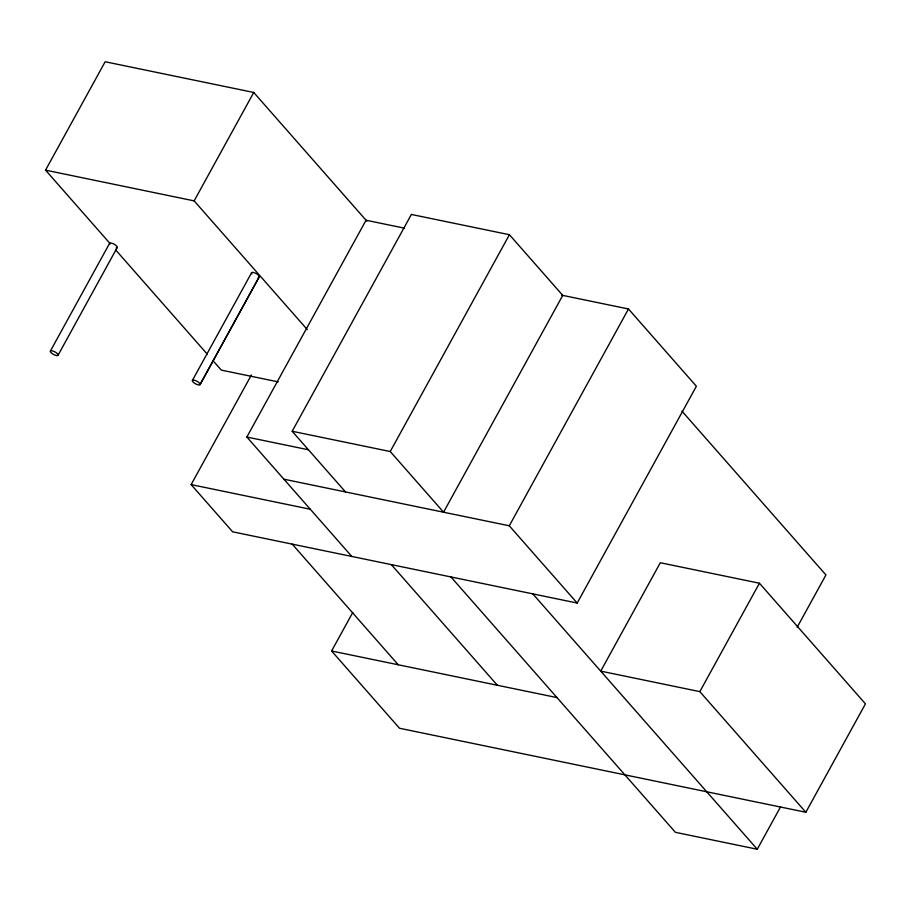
<?xml version="1.0" encoding="UTF-8"?>
<svg xmlns="http://www.w3.org/2000/svg" width="911" height="911" viewBox="0 0 911 911"><rect width="100%" height="100%" fill="white"/><g stroke="black" fill="none" stroke-linecap="round" stroke-linejoin="round"><path stroke-width="1.37" d="M110.049 243.544L45.55 170.152L105.152 61.754L253.748 92.466L366.86 221.168M50.412 351.008L109.548 243.453M58.019 355.313A4.373 1.458 28.8 0 0 53.054 351.042A4.373 1.458 28.8 0 0 51.574 353.115A4.373 1.458 28.8 0 0 58.019 355.313L117.109 247.735M307.269 329.577L194.145 200.875L253.748 92.466M192.426 380.365L251.63 272.662M200.124 384.396L259.054 277.138M200.021 384.67A4.373 1.458 28.8 0 0 195.068 380.399A4.373 1.458 28.8 0 0 193.576 382.472A4.373 1.458 28.8 0 0 200.021 384.67L259.316 276.762M561.688 295.175L628.476 308.977L696.38 386.241L577.187 603.048L232.635 531.819L191.139 484.606L251.425 374.956M351.805 556.462L246.847 437.041L366.04 220.234L404.37 228.16M292.18 431.267L411.373 214.449L509.42 234.719L562.747 295.392L443.555 512.198L390.227 451.526L292.18 431.267L345.508 491.94M390.227 451.526L509.42 234.719M805.848 812.259L699.83 691.631L600.725 671.134L660.316 562.736L759.432 583.222L865.45 703.85L805.848 812.259L399.496 728.253L331.593 650.989L352.83 612.363M577.187 603.048L509.283 525.795L628.476 308.977M699.83 691.631L759.432 583.222M797.171 627.292L825.935 574.955L681.929 411.112M450.956 576.959L675.404 832.324L757.269 849.246L780.556 806.884M45.55 170.152L194.145 200.875M278.242 381.891L221.305 370.117L212.889 360.551M246.847 437.041L308.453 449.783M283.89 479.197L509.283 525.795M191.139 484.606L310.298 509.249M331.593 650.989L556.974 697.587M532.821 593.881L757.269 849.246M115.663 249.933L207.275 354.163M391.331 564.626L497.349 685.254M292.215 544.14L398.244 664.768M251.914 273.858A4.373 1.458 28.8 0 1 253.349 272.446A4.373 1.458 28.8 0 1 258.451 275.202A4.373 1.458 28.8 0 1 258.246 277.286M109.764 244.296A4.373 1.458 28.8 0 1 111.575 243.146A4.373 1.458 28.8 0 1 116.562 245.97A4.373 1.458 28.8 0 1 116.152 247.917"/></g></svg>
